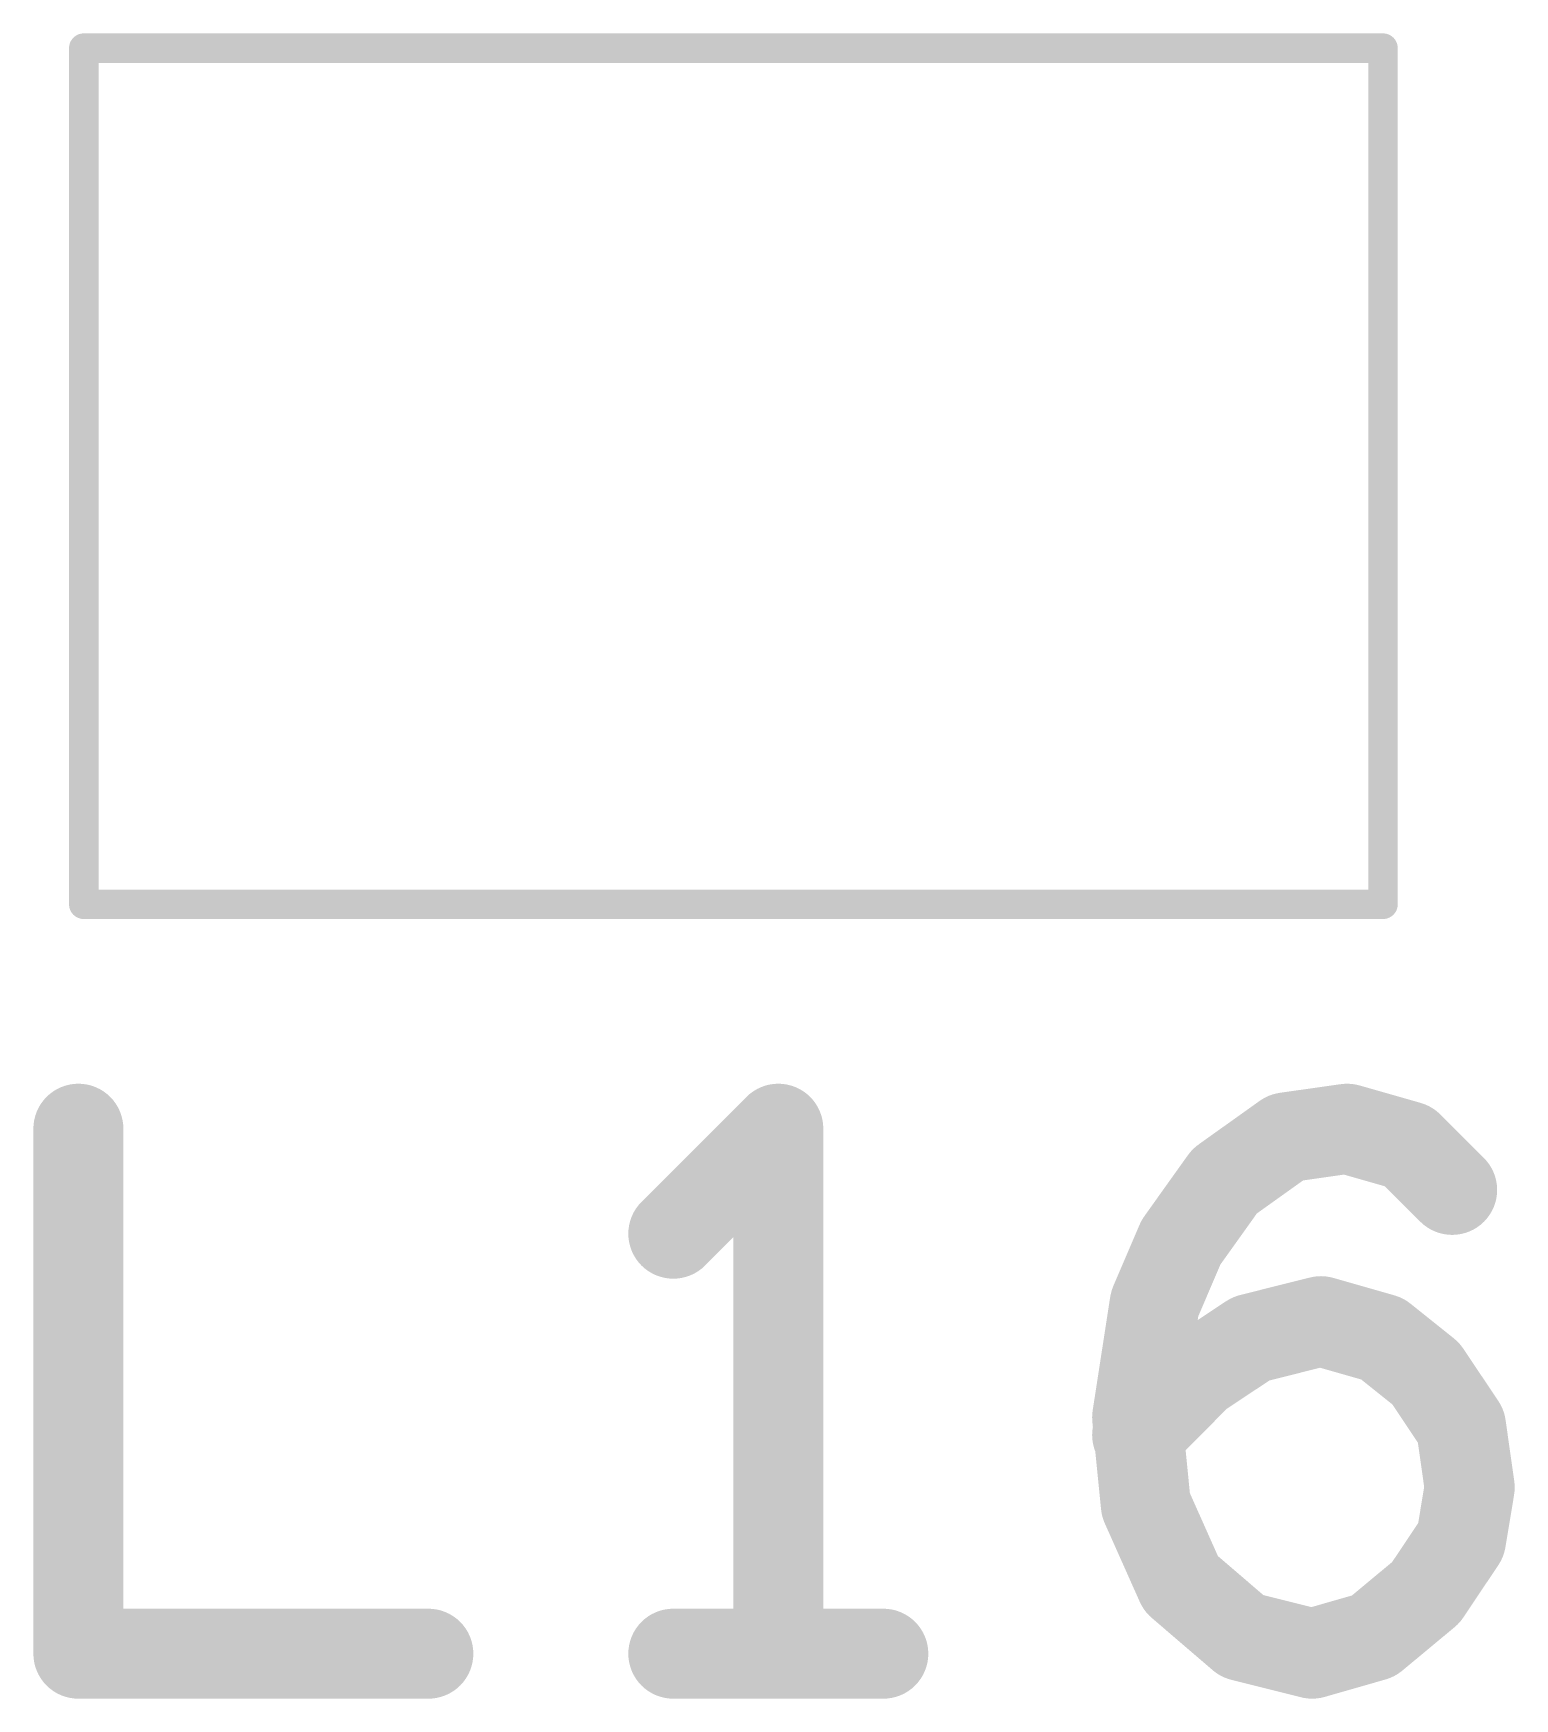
# Model space of a CAD drawing. Extents: x -1.14 to 4.53, y -2.04 to 6.
# Drawn here: x 0.5547 to 0.6535, y 4.4953 to 4.6063 of the extents above; entities that cross this region are included whole.
import ezdxf

# ---------------------------------------------------------------- set-up
doc = ezdxf.new("R2010")
doc.units = 0
doc.layers.get('0').update_dxf_attribs({"linetype": 'CONTINUOUS'})
doc.layers.add('ASSE', color=1, linetype='CONTINUOUS')

# ---------------------------------------------------------------- blocks, each defined once
blk = doc.blocks.new('ROUND_64')
at = {"const_width": 0.000984}
blk.add_lwpolyline([(-0.00049, 0, 1), (0.00049, 0, 1)], format="xyb", close=True, dxfattribs=at)
blk = doc.blocks.new('ROUND_1')
at = {"const_width": 0.003}
blk.add_lwpolyline([(-0.0015, 0, 1), (0.0015, 0, 1)], format="xyb", close=True, dxfattribs=at)

msp = doc.modelspace()

# ---------------------------------------------------------------- linework, layer by layer
at = {"layer": 'ASSE'}
for points, const_width in [([(0.64472, 4.60535), (0.55811, 4.60535)], 0.00197), ([(0.55811, 4.60535), (0.55811, 4.54827)], 0.00197), ([(0.64472, 4.54827), (0.64472, 4.60535)], 0.00197), ([(0.55811, 4.54827), (0.64472, 4.54827)], 0.00197), ([(0.55775, 4.53331), (0.55775, 4.49831)], 0.006), ([(0.60441, 4.53331), (0.59741, 4.52631)], 0.006), ([(0.60441, 4.49831), (0.60441, 4.53331)], 0.006), ([(0.63416, 4.52981), (0.63825, 4.53273)], 0.006), ([(0.63825, 4.53273), (0.64233, 4.53331)], 0.006), ([(0.64233, 4.53331), (0.64642, 4.53214)], 0.006), ([(0.64642, 4.53214), (0.64933, 4.52923)], 0.006), ([(0.63125, 4.52573), (0.63416, 4.52981)], 0.006), ([(0.6295, 4.52164), (0.63125, 4.52573)], 0.006), ([(0.62833, 4.51406), (0.6295, 4.52164)], 0.006), ([(0.63592, 4.51931), (0.64058, 4.52048)], 0.006), ([(0.64058, 4.52048), (0.64467, 4.51931)], 0.006), ([(0.63241, 4.51698), (0.63592, 4.51931)], 0.006), ([(0.64467, 4.51931), (0.64758, 4.51698)], 0.006), ([(0.62833, 4.51289), (0.63241, 4.51698)], 0.006), ([(0.64758, 4.51698), (0.64992, 4.51348)], 0.006), ([(0.62891, 4.50823), (0.62833, 4.51406)], 0.006), ([(0.64992, 4.51348), (0.6505, 4.50939)], 0.006), ([(0.6505, 4.50939), (0.64992, 4.50589)], 0.006), ([(0.63125, 4.50298), (0.62891, 4.50823)], 0.006), ([(0.64992, 4.50589), (0.64758, 4.50239)], 0.006), ([(0.63533, 4.49948), (0.63125, 4.50298)], 0.006), ([(0.64758, 4.50239), (0.64408, 4.49948)], 0.006), ([(0.64, 4.49831), (0.63533, 4.49948)], 0.006), ([(0.64408, 4.49948), (0.64, 4.49831)], 0.006), ([(0.55775, 4.49831), (0.58108, 4.49831)], 0.006), ([(0.59741, 4.49831), (0.61141, 4.49831)], 0.006)]:
    msp.add_lwpolyline(points, dxfattribs=dict(at, const_width=const_width))

# ---------------------------------------------------------------- block references
for name, p in [('ROUND_64', (0.55811, 4.60535)), ('ROUND_64', (0.55811, 4.60535)), ('ROUND_64', (0.64472, 4.60535)), ('ROUND_64', (0.64472, 4.60535)), ('ROUND_64', (0.55811, 4.54827)), ('ROUND_64', (0.55811, 4.54827)), ('ROUND_64', (0.64472, 4.54827)), ('ROUND_64', (0.64472, 4.54827)), ('ROUND_1', (0.55775, 4.53331)), ('ROUND_1', (0.60441, 4.53331)), ('ROUND_1', (0.60441, 4.53331)), ('ROUND_1', (0.63825, 4.53273)), ('ROUND_1', (0.63825, 4.53273)), ('ROUND_1', (0.64233, 4.53331)), ('ROUND_1', (0.64233, 4.53331)), ('ROUND_1', (0.64642, 4.53214)), ('ROUND_1', (0.64642, 4.53214)), ('ROUND_1', (0.63416, 4.52981)), ('ROUND_1', (0.63416, 4.52981)), ('ROUND_1', (0.64933, 4.52923)), ('ROUND_1', (0.59741, 4.52631)), ('ROUND_1', (0.63125, 4.52573)), ('ROUND_1', (0.63125, 4.52573)), ('ROUND_1', (0.6295, 4.52164)), ('ROUND_1', (0.6295, 4.52164)), ('ROUND_1', (0.64058, 4.52048)), ('ROUND_1', (0.64058, 4.52048)), ('ROUND_1', (0.63592, 4.51931)), ('ROUND_1', (0.63592, 4.51931)), ('ROUND_1', (0.64467, 4.51931)), ('ROUND_1', (0.64467, 4.51931)), ('ROUND_1', (0.63241, 4.51698)), ('ROUND_1', (0.63241, 4.51698)), ('ROUND_1', (0.64758, 4.51698)), ('ROUND_1', (0.64758, 4.51698)), ('ROUND_1', (0.62833, 4.51406)), ('ROUND_1', (0.62833, 4.51406)), ('ROUND_1', (0.62833, 4.51289)), ('ROUND_1', (0.64992, 4.51348)), ('ROUND_1', (0.64992, 4.51348)), ('ROUND_1', (0.6505, 4.50939)), ('ROUND_1', (0.6505, 4.50939)), ('ROUND_1', (0.62891, 4.50823)), ('ROUND_1', (0.62891, 4.50823)), ('ROUND_1', (0.64992, 4.50589)), ('ROUND_1', (0.64992, 4.50589)), ('ROUND_1', (0.63125, 4.50298)), ('ROUND_1', (0.63125, 4.50298)), ('ROUND_1', (0.64758, 4.50239)), ('ROUND_1', (0.64758, 4.50239)), ('ROUND_1', (0.63533, 4.49948)), ('ROUND_1', (0.63533, 4.49948)), ('ROUND_1', (0.64408, 4.49948)), ('ROUND_1', (0.64408, 4.49948)), ('ROUND_1', (0.55775, 4.49831)), ('ROUND_1', (0.55775, 4.49831)), ('ROUND_1', (0.58108, 4.49831)), ('ROUND_1', (0.59741, 4.49831)), ('ROUND_1', (0.60441, 4.49831)), ('ROUND_1', (0.61141, 4.49831)), ('ROUND_1', (0.64, 4.49831)), ('ROUND_1', (0.64, 4.49831))]:
    msp.add_blockref(name, p, dxfattribs=at)

doc.saveas('drawing.dxf')
